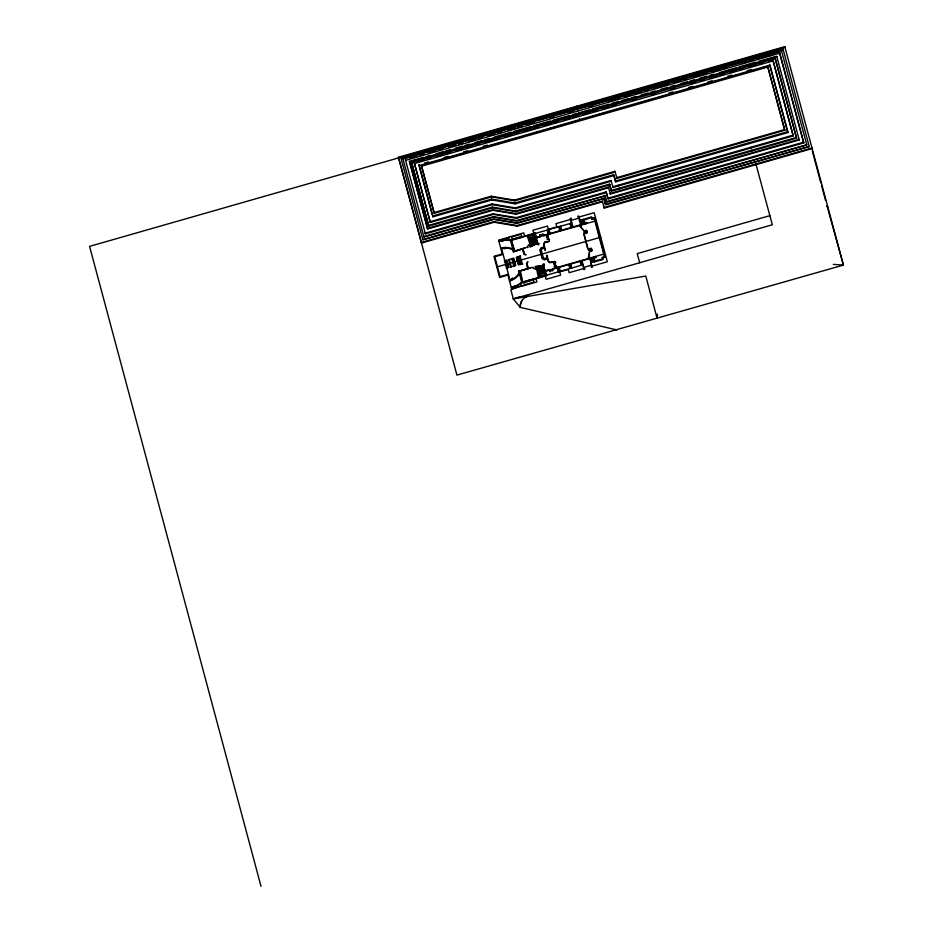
<?xml version="1.0" encoding="UTF-8"?>
<svg xmlns="http://www.w3.org/2000/svg" width="933" height="933" viewBox="0 0 933 933"><rect width="100%" height="100%" fill="white"/><g stroke="black" fill="none" stroke-linecap="round" stroke-linejoin="round"><path stroke-width="1.4" d="M657.485 314.129L657.135 318.41L645.788 276.051L513.313 298.922L510.876 289.801L517.652 287.014M532.475 246.09L529.897 236.026L533.734 234.929L534.971 239.513M538.003 265.917L540.592 275.935L544.429 274.838L543.204 270.243M584.291 232.434L586.904 231.582M588.91 250.196L591.685 249.426M595.079 257.765L594.857 256.657M518.83 271.06L520.392 271.293L522.725 281.999L538.411 277.509L536.137 266.791L535.297 266.546L536.487 266.208L539.554 277.661M547.251 258.371L544.557 259.211L542.738 258.254L540.545 250.044L541.618 248.26L544.184 247.525M513.64 251.875L525.559 247.688L514.899 250.942L513.663 250.044L512.917 250.977L513.663 251.77M585.761 222.567L586.029 223.687M511.797 248.668L512.52 247.921M512.87 278.757L509.558 281.02L512.649 277.964M528.591 295.085L526.807 296.589A10.683 10.076 -24 0 0 520.206 307.365L616.9 329.932M546.773 256.715L547.426 259.584M518.958 270.827L518.491 271.911L520.101 272.319L521.547 277.579M544.009 246.37L544.65 249.251M515.203 285.65L511.342 287.702A27.628 26.054 -24 0 0 520.882 283.014L546.645 275.632L545.059 269.719L541.816 270.64M544.44 248.05L542.05 248.796L541.257 250.114L543.321 257.811L544.65 258.523L546.96 257.858M522.212 300.193A14.368 13.61 -38.3 0 0 520.206 307.365L513.313 298.922L519.879 296.857M421.273 242.428L493.86 221.646L517.127 225.553L602.298 201.166L602.566 201.773L517.395 226.159L494.128 222.252L421.541 243.035L398.449 157.257L784.793 46.65L785.073 47.256L89.58 246.37L261.018 886.35M402.368 157.84L430.346 149.828M433.145 149.023L472.308 137.816M475.095 137.011L491.889 132.206M494.677 131.413L511.471 126.608M514.258 125.803L531.052 120.998M533.839 120.194L550.633 115.389M553.421 114.596L570.203 109.779M573.002 108.986L577.41 108.251M578.6 107.377L589.796 104.181M592.595 103.376L609.401 98.56M612.2 97.767L628.994 92.95M631.793 92.157L648.587 87.34M651.386 86.547L729.781 64.097M732.58 63.304L749.374 58.487M752.173 57.683L768.979 52.878M771.778 52.073L783.184 49.332L400.968 158.237L422.894 239.746L493.814 219.442L517.092 223.337L603.919 198.484L605.61 204.805L809.214 146.516L782.974 48.866M781.422 50.522L806.788 144.872L606.718 202.158L605.027 195.837L516.847 221.074L493.58 217.179L424.002 237.099L402.951 158.878L457.38 143.285M460.179 142.492L476.926 137.699M479.714 136.894L496.461 132.101M499.26 131.308L516.007 126.503M518.795 125.71L535.542 120.917M538.329 120.112L555.088 115.319M557.876 114.526L574.623 109.721M662.652 84.53L577.41 108.928L577.655 109.464M665.439 83.725L682.21 78.92M685.009 78.127L701.768 73.322M704.567 72.529L721.337 67.724M724.125 66.919L740.895 62.126M743.694 61.321L760.453 56.528M763.252 55.723L780.023 50.918M781.656 51.058L402.951 158.878M409.587 158.447L416.596 156.441M419.395 155.636L423.594 154.435M429.203 152.837L436.201 150.831M439 150.026L443.21 148.825M448.808 147.216L455.817 145.21M458.616 144.405L462.815 143.204M468.413 141.606L475.422 139.6M478.221 138.795L482.419 137.594M488.029 135.985L495.026 133.979M497.837 133.186L502.036 131.985M507.634 130.375L514.643 128.369M517.442 127.564L521.64 126.363M527.25 124.765L534.247 122.759M549.654 118.351L553.852 117.138M569.27 112.73L573.468 111.528M588.805 107.143L592.98 105.942M608.293 101.557L612.468 100.367M615.244 99.563L619.419 98.373M624.993 96.775L631.956 94.781M634.732 93.988L641.694 91.994M644.481 91.201L648.657 90M654.22 88.413L661.182 86.419M663.969 85.614L668.145 84.425M673.708 82.827L680.67 80.833M683.446 80.04L687.621 78.85M693.196 77.252L700.158 75.258M702.934 74.465L707.109 73.264M712.684 71.678L719.635 69.683M722.422 68.879L726.597 67.689M741.91 63.304L746.085 62.114M748.872 61.31L753.048 60.12M758.611 58.522L765.573 56.528M768.349 55.735L772.536 54.534M405.692 160.324L779.79 53.216L803.814 142.889L608.118 198.916L606.123 191.93L516.276 217.646L492.997 213.75L425.086 233.192L425.39 233.868L493.3 214.415L516.567 218.322L606.415 192.595L608.118 198.916M427.384 228.433L492.694 209.738L515.961 213.645L608.409 187.171L608.654 187.72L516.206 214.182L492.939 210.287L427.629 228.982L409.412 161.362L423.372 157.362M426.159 156.569L430.346 155.368M435.933 153.77L442.907 151.764M445.694 150.971L449.881 149.77M455.467 148.172L462.453 146.178M465.24 145.373L469.427 144.172M475.014 142.574L481.988 140.58M484.775 139.787L488.962 138.585M494.548 136.988L511.296 132.194M514.083 131.39L530.842 126.596M533.629 125.792L550.377 120.998M553.164 120.205L569.911 115.412M572.71 114.607L576.897 113.406M578.285 113.01L589.469 109.814M592.268 109.009L609.027 104.204M611.826 103.411L618.812 101.405M621.611 100.612L628.597 98.606M631.384 97.813L635.583 96.612M641.169 95.003L648.155 93.008M650.954 92.204L655.141 91.002M660.739 89.405L667.725 87.41M670.512 86.606L674.711 85.404M680.297 83.807L687.283 81.801M690.082 81.008L694.269 79.806M699.855 78.209L706.841 76.203M709.64 75.41L713.827 74.208M719.425 72.611L736.184 67.806M738.983 67.001L755.753 62.208M758.541 61.403L775.311 56.598M409.412 161.362L409.657 161.91L776.956 56.75L776.711 56.202L799.243 139.962L610.345 194.041L610.1 193.493L798.998 139.414L799.243 139.962M414.275 161.152L421.238 159.17M424.025 158.365L428.189 157.176M433.763 155.578L440.714 153.583M443.502 152.79L447.677 151.589M453.24 150.003L460.202 148.009M462.978 147.216L467.153 146.014M482.466 141.641L489.417 139.647M492.204 138.842L496.379 137.652M501.942 136.055L508.905 134.06M511.681 133.267L515.856 132.078M521.43 130.48L535.344 126.491M538.119 125.698L542.295 124.509M547.869 122.911L554.82 120.917M557.607 120.124L561.783 118.923M567.346 117.336L574.308 115.342M586.845 111.75L593.808 109.756M596.595 108.963L600.782 107.762M606.357 106.164L613.319 104.169M616.107 103.376L620.293 102.175M625.868 100.577L632.831 98.583M635.618 97.79L639.805 96.589M655.129 92.204L659.316 91.002M674.652 86.617L678.827 85.416M694.164 81.031L698.339 79.83M713.675 75.445L727.612 71.456M730.399 70.651L747.123 65.87M749.91 65.065L754.097 63.864M759.672 62.278L766.634 60.272M769.422 59.479L773.609 58.278M411.791 162.622L775.3 58.546L796.619 138.154L611.523 191.148L609.529 184.163L515.634 211.045L492.367 207.138L428.504 225.424L411.5 161.957L428.795 226.089L492.659 207.802L515.926 211.709L609.82 184.827L611.523 191.148M417.016 162.074L423.99 160.079M426.778 159.275L430.964 158.085M436.539 156.487L443.513 154.493M446.301 153.688L450.487 152.487M456.062 150.901L463.036 148.895M465.824 148.102L472.798 146.108M475.585 145.303L479.772 144.114M485.347 142.516L492.321 140.51M495.108 139.717L499.295 138.516M504.87 136.918L511.844 134.923M514.643 134.13L518.818 132.929M524.404 131.331L531.367 129.337M534.166 128.532L538.341 127.343M543.927 125.745L550.902 123.751M553.689 122.946L557.864 121.745M563.45 120.159L570.425 118.153M573.212 117.36L577.399 116.158M582.973 114.561L589.959 112.566M592.747 111.762L596.945 110.56M602.531 108.963L609.506 106.968M612.305 106.164L616.491 104.963M631.851 100.566L636.038 99.365M651.397 94.968L655.596 93.778M670.955 89.37L675.142 88.18M690.502 83.783L694.688 82.582M700.275 80.984L704.462 79.783M710.048 78.185L717.034 76.179M719.821 75.386L724.02 74.185M729.606 72.587L736.58 70.581M739.379 69.788L743.566 68.587M749.152 66.989L756.138 64.983M758.926 64.19L763.112 62.989M768.699 61.391L772.886 60.19L773.2 60.878L793.283 135.88L613.028 187.486L612.724 186.798L792.98 135.192L793.283 135.88M429.996 221.739L492.018 203.989L515.284 207.896L611.022 180.477L611.337 181.165L515.587 208.584L492.321 204.677L430.3 222.427L414.229 162.878L414.532 163.555L773.2 60.878M424.457 163.112L428.644 161.91M444.003 157.514L448.19 156.312M463.549 151.916L467.736 150.714M483.096 146.318L487.283 145.116M668.903 93.125L673.101 91.924M688.472 87.515L692.671 86.314M708.042 81.917L712.241 80.716M727.612 76.319L731.81 75.118M747.181 70.71L751.38 69.508M432.236 214.613L418.87 164.709L419.232 165.526L769.912 65.123L787.977 132.544L615.698 181.865L613.634 174.739L514.853 203.021L491.574 199.114L432.609 216.001L432.97 216.818L491.936 199.93L515.214 203.837L613.996 175.544L615.698 181.865M422.707 165.094L426.882 163.893M429.658 163.1L433.822 161.91M439.385 160.313L446.324 158.33M449.111 157.537L453.275 156.336M456.05 155.543L463.001 153.56M465.777 152.755L472.728 150.773M475.503 149.98L479.667 148.779M485.23 147.192L492.169 145.21M494.957 144.405L499.12 143.215M504.683 141.629L511.622 139.635M514.398 138.842L518.573 137.652M533.851 133.267L538.014 132.078M550.528 128.497L557.467 126.515M560.243 125.71L564.418 124.521M569.97 122.934L576.921 120.94M579.696 120.147L583.871 118.946M589.446 117.36L593.621 116.158M599.184 114.572L603.359 113.371M618.672 108.986L622.847 107.796M638.16 103.411L645.123 101.417M647.91 100.624L652.085 99.423M657.648 97.825L671.573 93.848M674.349 93.043L678.524 91.854M684.099 90.256L691.061 88.262M693.837 87.469L698.012 86.268M703.587 84.681L710.549 82.687M713.325 81.894L717.5 80.693M723.075 79.095L730.038 77.101M732.813 76.308L736.988 75.118M742.563 73.52L749.526 71.526M752.301 70.733L756.476 69.532M762.051 67.946L766.226 66.744M433.95 212.607L491.236 196.21L514.503 200.105L614.975 171.345L615.279 172.022L514.806 200.782L491.539 196.886L434.242 213.284L421.319 165.491L421.623 166.167L767.917 67.024L784.863 130.27L616.246 178.553M784.863 130.27L784.56 129.605L616.666 177.667L616.97 178.343L614.975 171.345M615.337 181.06L787.615 131.728L787.977 132.544M605.027 195.837L516.614 220.538L493.347 216.643L423.769 236.562L424.002 237.099M603.919 198.484L516.882 222.882L493.615 218.975L422.894 239.746M611.22 190.484L796.327 137.489L796.619 138.154M607.815 198.251L803.511 142.213L803.814 142.889M604.794 195.3L606.485 201.621L806.788 144.872M603.709 198.018L605.4 204.339L809.214 146.516M604.269 208.094L812.2 148.557L811.932 147.95L603.989 207.488L604.269 208.094L602.298 201.166M508.672 237.39L498.642 240.259L502.444 254.557L494.77 256.75L500.088 276.623L507.774 274.43L511.669 288.927L521.699 286.046M508.73 237.612L498.933 240.422L499.143 241.192A27.873 26.287 -24 0 1 509.418 240.189M503.179 240.784L498.957 241.46A27.628 26.054 -24 0 1 509.476 240.434L535.239 233.063L536.825 238.976L533.583 239.909M519.681 237.752L522.235 237.017M528.23 235.396L534.842 233.46M535.344 233.46L571.894 222.999L572.955 226.952M583.405 219.617L579.288 220.561L591.639 216.911L592.187 218.975M582.437 220.748L591.289 217.494L591.72 219.115L594.169 218.415M592.07 218.532L594.519 217.832L605.062 257.17L602.601 257.87M592.128 218.754L594.041 218.45M536.522 237.868L540.475 236.737L540.009 234.754A1.761 1.668 -24 0 1 541.933 235.839A1.761 1.668 -24 0 1 543.041 233.88L543.624 235.827L579.37 225.599L583.661 230.439L581.037 227.267L580.501 225.273L594.309 221.319M528.976 238.172L535.589 236.271M585.073 223.967L584.676 222.486L583.032 222.975L584.186 222.555M529.128 238.731L531.903 237.938M532.976 237.635L535.74 236.842M584.793 222.952L586.717 222.404L586.985 223.419M529.279 239.303L532.055 238.51M533.128 238.207L535.892 237.414M536.405 237.414L584.478 223.652L583.312 219.29M584.933 223.453L586.857 222.905M536.475 237.67L540.289 236.55M543.706 235.606L547.519 234.475M529.431 239.874L532.207 239.081M533.279 238.766L536.043 237.973M528.148 235.093L531.227 246.545L530.026 246.883L530.632 246.23L527.25 235.827L511.564 240.317L514.165 250.021L512.753 244.738M529.582 240.434L532.358 239.641M533.431 239.338L536.207 238.545M529.734 241.006L532.51 240.213M529.886 241.577L532.661 240.784M533.734 240.481L536.51 239.676M530.037 242.137L532.813 241.344M533.886 241.041L536.662 240.248M530.189 242.708L532.965 241.915M534.038 241.612L536.813 240.819M530.352 243.28L533.116 242.487M534.189 242.183L536.965 241.379M530.504 243.851L533.268 243.047M534.341 242.743L537.116 241.95M530.655 244.411L533.419 243.618M534.492 243.315L537.268 242.522M548.791 239.245L549.56 240.201L549.28 239.163L547.193 239.699A1.761 1.668 -24 0 1 548.406 237.798A1.761 1.668 -24 0 1 546.423 236.819L548.476 236.166L548.044 234.568M530.807 244.982L533.583 244.189M534.644 243.886L537.42 243.081M530.959 245.554L533.734 244.749M534.796 244.446L537.571 243.653L534.772 233.192M507.937 275.037L499.61 277.416L493.965 256.33L502.281 253.951M533.804 245.017L534.866 244.714L532.825 237.064M538.073 243.863L538.656 243.688M531.11 246.114L533.886 245.321L531.752 237.379M527.81 247.525L526.62 247.373L527.798 247.047A2.064 1.948 -24 0 1 529.244 244.644L529.769 246.627M584.991 231.151L586.659 230.673M587.149 232.492L583.836 234.101L587.86 249.053L591.44 248.516M544.021 246.918L541.187 247.723L539.834 249.974L542.166 258.686L544.452 259.887L547.286 259.082M504.286 260.913L506.736 260.214L508.695 267.503L506.234 268.214M508.019 259.841L513.78 258.196L515.739 265.497L509.978 267.141M496.834 266.978L600.747 237.227M590.262 250.814L591.93 250.336M533.303 267.596L532.008 267.491L533.303 267.596A2.064 1.948 -24 0 0 535.74 268.891L535.822 268.867M536.603 266.64L539.379 265.835L541.502 273.789M539.461 266.15L540.522 265.835L542.574 273.486M543.694 264.867L544.289 264.692M536.755 267.2L539.531 266.406M540.592 266.103L543.368 265.31L546.178 275.771M536.907 267.771L539.682 266.978M540.743 266.675L543.519 265.87M556.476 266.057L554.365 266.465A1.761 1.668 -24 0 1 555.578 264.564A1.761 1.668 -24 0 1 553.596 263.584L555.613 262.803M537.058 268.342L539.834 267.538M540.895 267.235L543.671 266.441M553.596 263.584L555.648 262.931L555.368 261.893L555.193 263.129M537.21 268.902L539.985 268.109M541.058 267.806L543.822 267.013M537.361 269.474L540.137 268.681M541.21 268.377L543.974 267.584M537.513 270.045L540.289 269.24M541.362 268.937L544.126 268.144M537.665 270.605L540.44 269.812M541.513 269.509L544.277 268.716M537.816 271.176L540.592 270.383M541.665 270.08L544.44 269.287M554.365 266.465L556.453 265.928L556.873 267.526M537.968 271.748L540.743 270.955M538.119 272.308L540.895 271.515M541.968 271.211L544.744 270.418M538.271 272.879L541.047 272.086M542.12 271.783L544.895 270.99M545.35 270.827L549.304 269.695L549.899 271.643A1.761 1.668 -24 0 0 551.006 269.695A1.761 1.668 -24 0 0 552.919 270.78L552.464 268.797L588.198 258.558L589.469 252.132L589.329 258.243L603.138 254.289M545.42 271.048L549.222 269.929M552.651 268.984L556.465 267.853M545.478 271.281L593.551 257.508L594.718 261.87L603.045 259.491L602.485 257.426M538.423 273.451L541.198 272.658M542.271 272.343L545.047 271.55M594.041 257.438L595.954 256.89M594.169 257.951L596.094 257.391L595.825 256.377M538.586 274.01L541.35 273.217M542.423 272.914L545.199 272.121M538.738 274.582L545.35 272.693M602.543 257.648L604.526 257.076M604.421 257.111L602.018 257.555L602.45 259.176L593.248 261.088L594.403 260.68M546.528 275.235L583.09 264.762L582.029 260.808M590.764 262.57L594.694 261.765M530.959 279.888L533.524 279.154M539.484 277.404L546.097 275.468M590.986 262.943L592.455 267.106L591.394 267.409L591.172 265.287L584.093 267.316L584.968 269.252L583.895 269.555L583.626 268.541M521.64 285.825L511.844 288.635L511.646 287.865A27.873 26.287 -24 0 0 520.952 283.247M769.877 215.651L637.239 253.613L639.688 262.744M513.313 298.922L772.314 224.771L755.928 163.986M504.835 248.761L500.753 248.155L505.103 247.945M833.286 264.389L843.42 265.077L784.793 46.65M518.923 274.512L519.681 274.64M518.771 274.71L519.763 274.967M779.79 53.216L779.487 52.54L803.511 142.213M828.061 208.129L826.976 205.703L843.42 265.077L456.925 375.101L398.449 157.257M748.581 139.903L748.872 140.58M749.432 142.667L749.794 143.472M750.808 147.262L751.123 147.95M751.73 150.26L752.033 150.924M753.619 156.499L753.922 157.176M616.806 180.629L617.168 181.445M613.634 174.739L613.996 175.544M618.182 185.235L618.486 185.924M619.104 188.221L619.395 188.898M620.993 194.472L621.296 195.149M576.851 106.187L577.13 106.794M577.667 110.327L577.97 111.004M578.472 114.153L578.775 114.817M609.529 184.163L609.82 184.827M579.44 118.736L579.801 119.552M606.123 191.93L606.415 192.595M514.503 200.105L514.806 200.782M514.853 203.021L515.214 203.837M515.284 207.896L515.587 208.584M515.634 211.045L515.926 211.709M516.276 217.646L516.567 218.322M517.127 225.553L517.395 226.159M491.236 196.21L491.539 196.886M491.574 199.114L491.936 199.93M492.018 203.989L492.321 204.677M492.367 207.138L492.659 207.802M492.997 213.75L493.3 214.415M493.86 221.646L494.128 222.252M428.504 225.424L428.795 226.089M812.328 151.041L820.83 182.775M821.576 185.539L825.577 200.49M774.996 57.881L796.327 137.489M772.886 60.19L792.98 135.192M769.55 64.307L787.615 131.728M767.614 66.348L784.56 129.605M611.022 180.477L613.028 187.486M608.409 187.171L610.345 194.041M594.053 217.96L604.596 257.298M593.901 256.937L594.298 258.418L592.665 258.942A1.225 1.155 -24 0 0 594.123 259.642A1.225 1.155 -24 0 0 593.225 261.007M586.122 230.824L586.612 232.644M590.904 248.668L591.394 250.487M585.597 230.976L586.076 232.795M590.367 248.819L590.857 250.639M585.551 232.958L584.874 230.696L586.542 230.229L587.207 232.702L584.035 233.985L588.023 248.889L591.382 248.306L592.047 250.779L590.379 251.257L589.843 248.971M584.524 231.279L585.014 233.11M589.306 249.123L589.796 250.942M583.988 231.431L584.478 233.262M588.77 249.274L589.259 251.105M580.862 220.433L581.924 224.387M590.986 258.243L592.047 262.196M580.221 220.62L581.282 224.573M590.356 258.429L591.405 262.383M579.894 220.27L578.763 216.013L577.702 216.316L578.577 218.252L571.486 220.281L571.276 218.159L570.215 218.462L570.483 219.477M580.641 224.748L578.705 217.121L594.181 212.689L607.325 261.753L591.849 266.185L589.714 258.616M570.495 219.477L571.684 222.625L570.809 219.383L555.986 223.628L556.849 226.871L548.312 229.308L547.449 226.066L532.941 230.229L533.804 233.472M583.638 268.541L583.09 265.205L583.953 268.447L569.13 272.693L568.255 269.45L559.718 271.888L560.593 275.13L546.085 279.294L545.21 276.04M571.264 223.185L572.314 227.139M581.387 260.995L582.449 264.949M570.623 223.36L571.672 227.314M580.746 261.182L581.807 265.135M569.981 223.547L571.066 227.605M580.081 261.263L581.166 265.31M560.616 226.229L561.666 230.183M570.739 264.039L571.801 267.993M559.975 226.416L561.025 230.369M570.098 264.226L571.159 268.179M559.334 226.602L560.395 230.556M569.457 264.412L570.518 268.366M558.692 226.777L559.753 230.731M568.815 264.587L569.876 268.541M549.082 229.53L550.143 233.483M559.217 267.339L560.278 271.293M548.452 229.716L549.502 233.67M558.575 267.526L559.637 271.48M547.811 229.891L548.861 233.845M557.934 267.713L558.995 271.666M547.17 230.078L548.231 234.031M557.293 267.888L558.354 271.841M547.461 234.253L548.021 236.364M555.963 265.998L556.523 268.109M540.009 234.754L540.417 236.271M549.49 270.127L549.899 271.643M535.285 266.885L535.74 268.891M524.626 236.096L523.763 232.853L508.613 237.192L509.476 240.434M536.032 278.675L536.907 281.918L521.757 286.256L520.882 283.014M523.051 248.878L524.404 253.951L526.084 254.884L523.973 254.231L522.573 249.018M528.311 268.552L526.958 263.479L527.926 261.788L526.457 263.468L527.845 268.681M522.842 248.936L524.089 253.718M526.842 263.841L528.078 268.611M520.976 249.473L516.066 250.884M526.247 269.136L521.337 270.547M528.988 280.215L522.41 282.524L521.162 277.696M520.509 255.724L516.346 257.461L518.293 264.762L522.737 264.027M520.182 256.365L522.142 263.654M519.541 256.54L521.5 263.841M518.9 256.727L520.859 264.027M518.258 256.913L520.217 264.214M517.617 257.088L519.576 264.389M516.975 257.275L518.935 264.575M512.998 246.627L513.651 249.064M520.171 273.392L520.824 275.818M511.027 240.038L512.322 244.854M510.444 240.154L513.173 250.347M519.121 272.541L521.85 282.734M513.138 258.371L515.098 265.672M512.497 258.558L514.456 265.858M511.855 258.744L513.815 266.045M509.301 259.479L511.249 266.78M508.66 259.666L510.608 266.955M506.094 260.389L508.053 267.689M505.453 260.575L507.412 267.876M504.823 260.762L506.771 268.063M421.623 166.167L434.242 213.284M419.232 165.526L432.97 216.818M414.532 163.555L430.3 222.427M409.657 161.91L427.629 228.982M405.389 159.648L425.39 233.868M519.203 272.844A15.033 14.182 -24 0 1 510.036 280.227L501.557 248.598A15.033 14.182 -24 0 1 513.092 250.044M519.436 273.719A15.709 14.811 -24 0 1 509.558 281.02M500.753 248.166A15.709 14.811 -24 0 1 512.858 249.169M582.46 220.829A1.225 1.155 -24 0 0 583.906 221.529A1.225 1.155 -24 0 0 583.008 222.894M537.28 243.77C538.493 247.385 540.207 241.099 537.28 243.77M542.819 264.447C544.032 268.063 545.747 261.776 542.819 264.447M588.665 256.703L588.676 258.429L588.665 256.703M544.627 242.218L543.519 244.073L545.234 250.499L544.032 244.119L544.942 242.615L549.362 241.344L544.627 242.218M546.505 255.7L548.266 261.788L550.132 262.779L554.75 261.462L550.213 262.278L548.686 261.473L547.006 255.234L546.505 255.7M521.15 234.253L511.552 237.005L512.135 239.198L521.734 236.446L521.15 234.253M527.798 235.652L527.693 236.527L527.798 235.652M580.268 225.343L580.699 226.952L580.268 225.343M514.305 250.289L513.243 250.604L513.512 251.618L514.573 251.304L514.305 250.289M519.844 270.978L518.783 271.281L519.051 272.296L520.113 271.993L519.844 270.978M530.947 267.794L520.113 270.897L530.947 267.794M538.761 276.576L538.656 277.463L538.761 276.576M533.384 279.912L523.775 282.664L524.369 284.845L533.968 282.104L533.384 279.912"/></g></svg>
